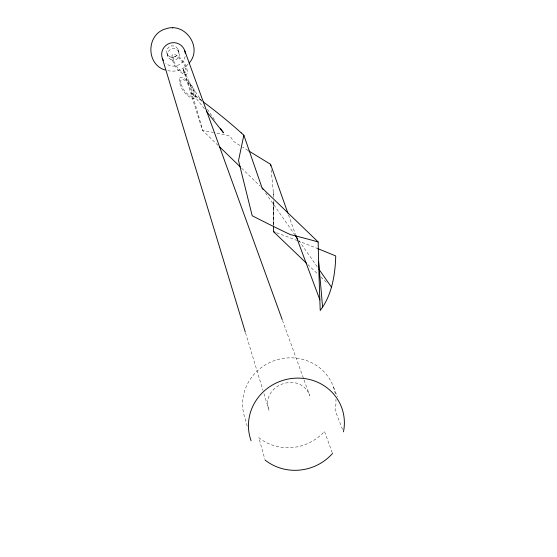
<?xml version="1.0" encoding="UTF-8"?>
<svg xmlns="http://www.w3.org/2000/svg" width="557" height="557" viewBox="0 0 557 557"><rect width="100%" height="100%" fill="white"/><g stroke="black" fill="none" stroke-linecap="round" stroke-linejoin="round"><path stroke-width="0.42" stroke-dasharray="2.79 2.09" d="M273.571 224.756L273.877 201.516M187.988 64.187C182.884 70.098 174.237 72.626 166.738 70.307M201.168 100.121L191.817 92.873L204.698 109.116M307.77 264.478L318.367 274.622M320.867 277.01L327.098 282.977M218.031 145.356L202.511 130.338L183.058 68.95A482.801 23.241 55 0 1 191.476 93.472A257.529 115.104 45.5 0 1 201.286 100.462M241.613 168.179L260.237 186.205M265.571 192.966L294.827 234.789M298.789 240.457L317.601 267.346M189.791 83.606L201.996 101.43M207.364 109.269L214.689 119.964M333.497 387.101L337.354 396.793M342.527 429.426L335.077 410.237A46.906 44.72 -18.8 0 0 335.92 399.362M332.244 452.688L324.459 431.341A46.906 44.72 -18.8 0 1 258.817 437.677L264.847 459.205M282.469 320.386L309.734 395.651C300.543 370.335 259.882 384.908 268.996 410.307L263.955 393.667M288.505 214.877L295.447 234.469M178.108 49.636L179.076 52.407M167.037 53.604L167.929 56.403M245.546 332.933L262.946 390.339M247.19 426.154L245.226 418.857A46.906 44.72 -18.8 0 1 277.846 359.537A46.906 44.72 -18.8 0 1 335.384 394.384M273.327 192.214L273.348 197.359M273.355 200.785L273.452 224.791M185.14 56.466A11.843 11.732 -13.9 0 1 165.84 63.38M248.067 150.494A217.94 18.207 32 0 1 242.601 147.104M239.872 145.405A217.94 18.207 32 0 1 233.752 141.569L230.027 136.145A282.573 152.075 14.6 0 0 214.222 132.622M273.508 225.007A263.217 44.88 88.1 0 1 273.856 201.342M276.571 232.784A264.053 43.133 22.5 0 1 296.756 240.38M297.535 240.68A264.053 43.133 22.5 0 1 317.838 248.652M271.155 169.822A226.045 25.49 81.9 0 1 273.842 198.097M183.058 68.943A217.62 81.907 77 0 1 202.504 130.338A282.573 152.075 14.6 0 1 213.387 132.448M172.002 55.533C171.807 63.519 177.885 72.166 185.439 74.749L186.651 74.415L187.382 73.413C187.584 65.42 181.505 56.772 173.951 54.189L172.74 54.516L172.002 55.533M173.429 57.308L173.526 60.393L173.394 59.996C175.239 65.246 178.706 71.115 184.36 72.73L185.954 71.63L185.864 68.56L186.01 68.964L185.175 66.527L185.314 66.931C183.135 62.544 180.078 57.496 175.037 56.201L173.429 57.308M179.291 78.683C179.076 87.073 185.474 96.152 193.411 98.854L194.685 98.505L195.465 97.447C195.681 89.05 189.283 79.971 181.338 77.27L180.064 77.618L179.291 78.683M180.795 80.563L180.893 83.801L180.747 83.355C182.682 88.869 186.337 95.031 192.269 96.723L193.321 96.438L193.954 95.56L193.864 92.337L194.024 92.789L193.14 90.206L193.293 90.652C191.002 86.05 187.786 80.744 182.48 79.4L181.429 79.686L180.795 80.563M170.964 59.717A5.918 5.862 -13.9 0 0 179.396 53.904A5.918 5.862 -13.9 0 0 170.136 49.587A5.918 5.862 -13.9 0 0 170.964 59.717M170.052 56.891A5.883 5.828 -13.7 0 0 178.435 51.119A5.883 5.828 -13.7 0 0 169.231 46.83A5.883 5.828 -13.7 0 0 170.052 56.891"/><path stroke-width="0.84" d="M241.251 132.851L243.848 135.191L238.514 160.632A250.316 1.281 76 0 1 252.196 215.747A261.679 46.196 28.6 0 0 290.274 234.574A327.641 100.587 21.5 0 1 314.392 240.896L318.158 241.961L318.249 246.166A305.333 21.375 87.4 0 0 320.226 310.353A459.894 141.172 56.8 0 0 335.739 255.955A264.053 43.133 22.5 0 0 317.838 248.652M189.164 63.073C202.964 47.714 185.349 21.974 165.979 28.79C146.394 33.824 145.621 64.18 165.06 70.015M172.419 27.913L172.802 27.85M273.501 225.836A263.217 44.88 88.1 0 0 273.48 231.649L306.524 263.28M243.848 135.191L262.096 188.001L318.158 241.961M219.27 146.554L240.373 166.982M206.306 111.142L223.475 132.803L220.551 128.521M262.096 188.001L263.092 189.422M295.321 235.5L297.8 239.044M319.084 269.47L331.464 287.154M319.878 299.84L295.739 235.284M184.645 50.415L282.169 319.565M270.57 164.273L287.927 213.247M162.352 58.401L245.296 332.104M318.646 261.985L322.6 307.102M251.123 440.747A48.215 45.855 -18.9 0 1 293.066 378.335A48.215 45.855 -18.9 0 1 343.46 431.828M332.529 453.475A48.215 45.855 -18.9 0 1 265.076 460.033M163.347 60.476A11.843 11.732 -13.9 0 1 169.885 43.23A11.843 11.732 -13.9 0 1 185.293 53.402M248.749 150.919A217.94 18.207 32 0 0 270.57 164.273A226.045 25.49 81.9 0 1 270.737 165.861M273.487 231.649A264.053 43.133 22.5 0 1 275.026 232.213M203.305 101.945A257.529 115.104 45.5 0 1 241.251 132.858"/></g></svg>
